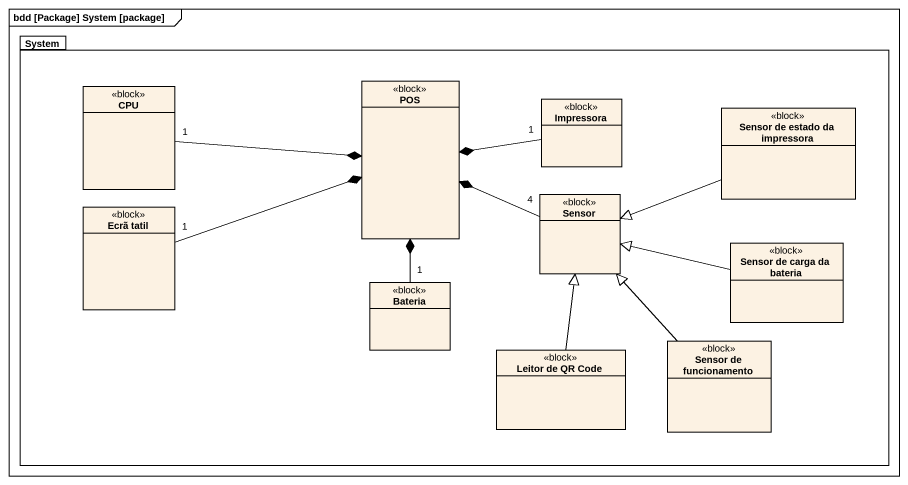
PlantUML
@startuml
mainframe bdd [Package] System [package]
hide circle
hide empty members
package System {
  class CPU <<block>>
  class POS <<block>>
  class Impressora <<block>>
  class "Sensor de estado da impressora" as Sensor_de_estado_da <<block>>
  class "Ecrã tatil" as Ecrã_tatil <<block>>
  class Sensor <<block>>
  class "Sensor de carga da bateria" as Sensor_de_carga_da_bateria <<block>>
  class Bateria <<block>>
  class "Leitor de QR Code" as Leitor_de_QR_Code <<block>>
  class "Sensor de funcionamento" as Sensor_de_funcionamento <<block>>
}
CPU "1" -right-* POS
Impressora "1" -left-* POS
Sensor_de_estado_da -left-|> Sensor
Ecrã_tatil "1" -right-* POS
Sensor "4" -left-* POS
Sensor_de_carga_da_bateria -left-|> Sensor
Bateria "1" -up-* POS
Leitor_de_QR_Code -up-|> Sensor
Sensor_de_funcionamento -up-|> Sensor
@enduml
